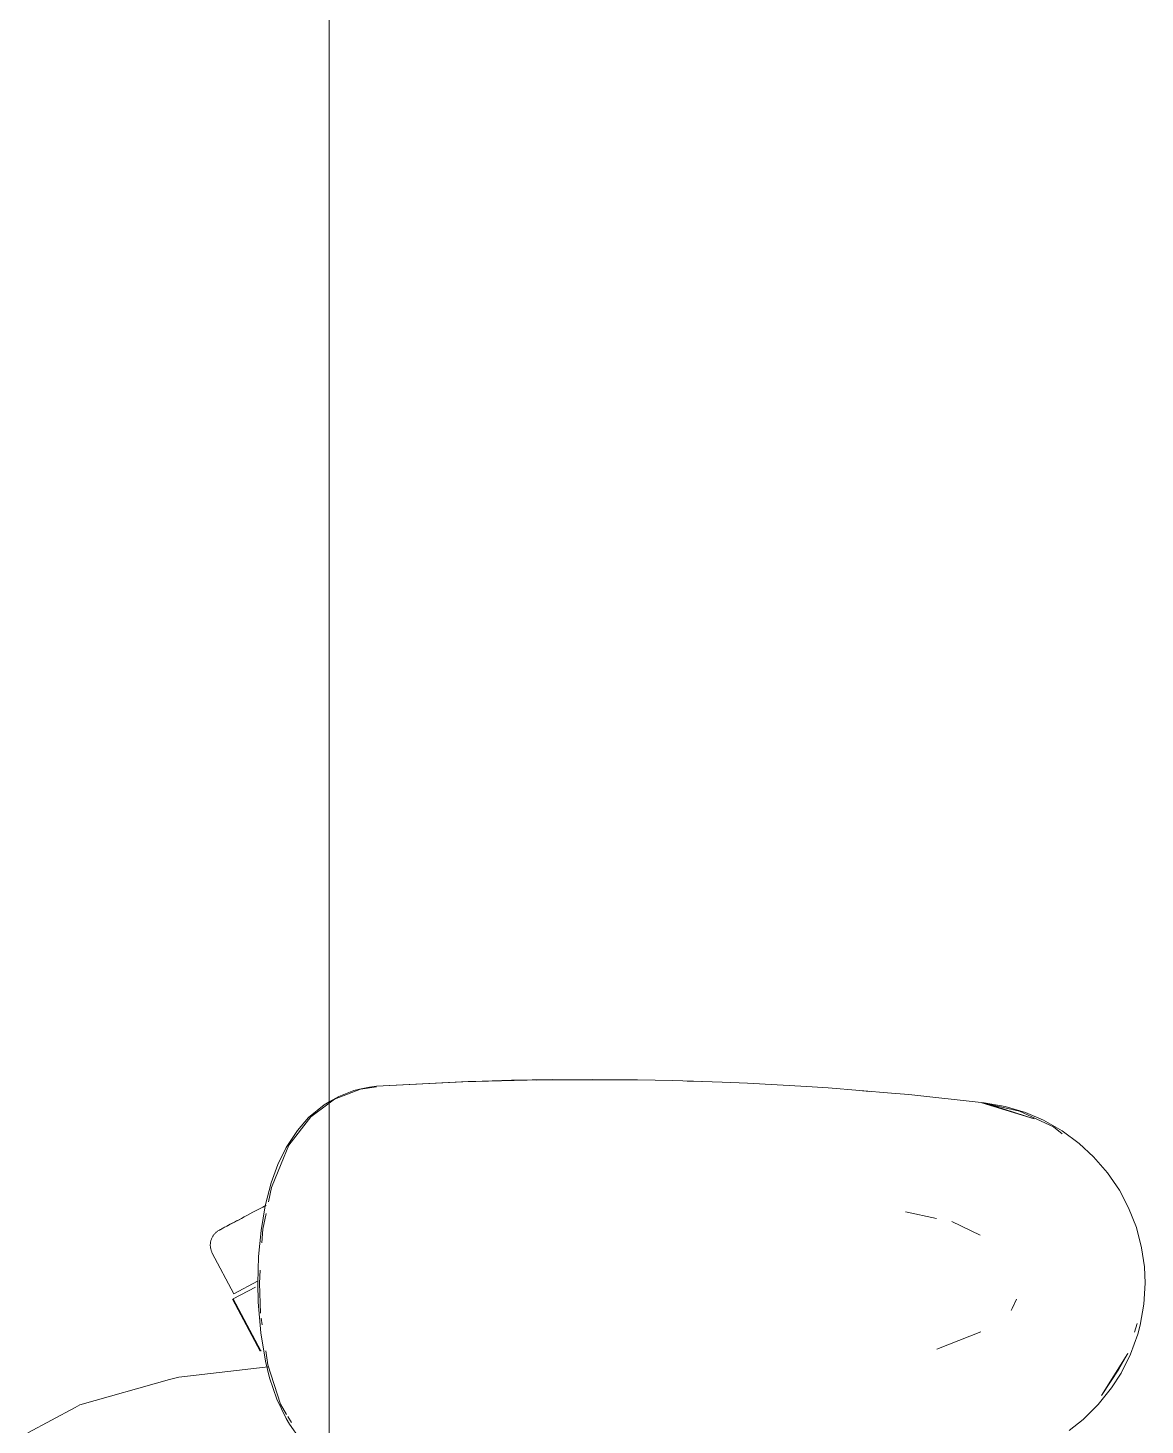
# Model space of a CAD drawing. Header units: millimetres. Extents: x 79795 to 317870, y -36033 to 97293.
# Drawn here: x 202204 to 202470.1, y 30976.7 to 31309.3 of the extents above; entities that cross this region are included whole.
import ezdxf

# ---------------------------------------------------------------- set-up
doc = ezdxf.new("R2010")
doc.units = ezdxf.units.MM
doc.header["$MEASUREMENT"] = 0
doc.layers.add('G-IMPT', color=8, linetype='CONTINUOUS', lineweight=9)
doc.layers.add('I-FURN', color=8, linetype='CONTINUOUS', lineweight=9)

msp = doc.modelspace()

# ---------------------------------------------------------------- linework, layer by layer
at = {"layer": 'G-IMPT'}
for p, q in [((202283.17, 31056.7), (202276.97, 31054.29)), ((202278, 31054.96), (202281.64, 31056.35)), ((202282.99, 31056.72), (202281.64, 31056.35)), ((202282.99, 31056.72), (202285.38, 31057.16)), ((202283.17, 31056.7), (202287.01, 31057.28)), ((202287.03, 31057.42), (202285.38, 31057.16)), ((202308.81, 31058.5), (202287.03, 31057.42)), ((202307.6, 31058.46), (202287.03, 31057.42)), ((202287.03, 31057.42), (202288.63, 31057.53)), ((202308.81, 31058.5), (202288.63, 31057.53)), ((202329, 31058.97), (202307.6, 31058.46)), ((202319.17, 31058.81), (202307.6, 31058.46)), ((202307.6, 31058.46), (202308.81, 31058.5)), ((202329, 31058.97), (202308.81, 31058.5)), ((202319.17, 31058.81), (202338.39, 31059.01)), ((202329, 31058.97), (202319.17, 31058.81)), ((202349.18, 31058.92), (202319.17, 31058.81)), ((202326.96, 31058.95), (202325.05, 31058.88)), ((202329, 31058.93), (202326.96, 31058.95)), ((202349.18, 31058.92), (202329, 31058.97)), ((202349.18, 31058.92), (202338.39, 31059.01)), ((202349.18, 31058.92), (202357.6, 31058.76)), ((202369.36, 31058.37), (202357.6, 31058.76)), ((202362.54, 31058.62), (202361.04, 31058.63)), ((202364.48, 31058.51), (202362.54, 31058.62)), ((202369.36, 31058.37), (202375.39, 31058.11)), ((202389.52, 31057.3), (202375.39, 31058.11)), ((202394.61, 31056.98), (202389.52, 31057.3)), ((202394.61, 31056.98), (202409.67, 31055.73)), ((202402.8, 31056.33), (202404.47, 31056.16)), ((202274.57, 31053), (202270.83, 31049.92)), ((202275.76, 31053.39), (202271.35, 31050.12)), ((202275.76, 31053.68), (202274.57, 31053)), ((202278, 31054.96), (202275.76, 31053.68)), ((202276.97, 31054.29), (202275.76, 31053.39)), ((202409.67, 31055.73), (202413.8, 31055.39)), ((202413.8, 31055.39), (202431.73, 31053.48)), ((202431.21, 31053.48), (202443.67, 31049.65)), ((202431.21, 31053.48), (202434.53, 31052.56)), ((202431.73, 31053.48), (202436.77, 31052.58)), ((202440.18, 31051.44), (202431.78, 31053.35)), ((202271.35, 31050.12), (202266.13, 31043.33)), ((202268.16, 31046.89), (202270.83, 31049.92)), ((202443.67, 31049.65), (202434.53, 31052.56)), ((202441.63, 31051.12), (202436.77, 31052.58)), ((202440.18, 31051.44), (202448.25, 31047.7)), ((202445.87, 31049.31), (202441.63, 31051.12)), ((202265.5, 31042.84), (202268.16, 31046.89)), ((202445.87, 31049.31), (202450.31, 31046.79)), ((202450.35, 31046.1), (202448.25, 31047.7)), ((202454.4, 31043.8), (202450.31, 31046.79)), ((202265.5, 31042.84), (202263.52, 31038.76)), ((202266.13, 31043.33), (202264.29, 31038.94)), ((202454.4, 31043.8), (202457.83, 31040.63)), ((202461.16, 31036.8), (202457.83, 31040.63)), ((202261.94, 31034.43), (202263.52, 31038.76)), ((202261.96, 31033.32), (202264.29, 31038.94)), ((202463.99, 31032.63), (202461.16, 31036.8)), ((202261.94, 31034.43), (202260.51, 31028.95)), ((202261.96, 31033.32), (202261.25, 31029.85)), ((202463.99, 31032.63), (202466.18, 31028.47)), ((202259.51, 31023.02), (202260.51, 31028.95)), ((202260.69, 31027.1), (202259.92, 31023.35)), ((202413.01, 31027.51), (202420.44, 31025.94)), ((202466.18, 31028.47), (202468.01, 31023.76)), ((202259.51, 31023.02), (202258.94, 31016.87)), ((202259.92, 31023.35), (202259.72, 31020.15)), ((202430.84, 31021.91), (202424.06, 31025.17)), ((202469.27, 31018.89), (202468.01, 31023.76)), ((202258.76, 31010.53), (202258.94, 31016.87)), ((202469.27, 31018.89), (202469.92, 31014.38)), ((202259.33, 31013.64), (202259.13, 31010.53)), ((202470.09, 31010.53), (202469.92, 31014.38)), ((202258.85, 31006.02), (202258.76, 31010.53)), ((202259.37, 31003.36), (202259.13, 31010.53)), ((202470.09, 31010.53), (202469.79, 31005.49)), ((202439.48, 31006.7), (202438.46, 31004.48)), ((202258.85, 31006.02), (202259.42, 30998.71)), ((202438.46, 31004.48), (202438.16, 31004.03)), ((202469.79, 31005.49), (202468.91, 31000.54)), ((202259.53, 31002.21), (202259.76, 31000.58)), ((202467.55, 30998.85), (202468.17, 31000.88)), ((202468.91, 31000.54), (202468.35, 30998.41)), ((202260.54, 30991.94), (202259.42, 30998.71)), ((202420.51, 30994.81), (202430.94, 30998.95)), ((202466.64, 30993.64), (202468.35, 30998.41)), ((202260.63, 30994.4), (202261.09, 30991.1)), ((202465.99, 30993.74), (202459.67, 30983.79)), ((202465.99, 30993.74), (202463.83, 30990.06)), ((202466.64, 30993.64), (202464.4, 30989.13)), ((202261.21, 30990.6), (202239.93, 30988.18)), ((202261.52, 30988.02), (202260.54, 30991.94)), ((202261.09, 30991.1), (202264.12, 30981.71)), ((202463.83, 30990.06), (202459.67, 30983.79)), ((202237.67, 30987.55), (202216.33, 30981.54)), ((202237.67, 30987.55), (202239.93, 30988.18)), ((202261.52, 30988.02), (202263.26, 30982.93)), ((202464.4, 30989.13), (202462.13, 30985.58)), ((202263.26, 30982.93), (202265.46, 30978.29)), ((202458.94, 30981.61), (202462.13, 30985.58)), ((202215.21, 30980.95), (202203.98, 30974.93)), ((202216.33, 30981.54), (202215.21, 30980.95)), ((202264.12, 30981.71), (202265.59, 30979.26)), ((202458.94, 30981.61), (202455.34, 30978.06)), ((202265.46, 30978.29), (202266.27, 30976.92)), ((202265.87, 30978.79), (202266.73, 30977.35)), ((202268.72, 30973.46), (202266.27, 30976.92)), ((202455.34, 30978.06), (202452.03, 30975.43))]:
    msp.add_line(p, q, dxfattribs=at)
at = {"layer": 'I-FURN'}
for p, q in [((202275.76, 30008.33), (202275.76, 31408.33)), ((202275.76, 31408.33), (202275.76, 30008.33)), ((202255.49, 31026.28), (202254.86, 31025.95)), ((202256.16, 31026.64), (202255.49, 31026.28)), ((202256.85, 31027.01), (202256.16, 31026.64)), ((202257.57, 31027.39), (202256.85, 31027.01)), ((202258.32, 31027.79), (202257.57, 31027.39)), ((202259.1, 31028.2), (202258.32, 31027.79)), ((202259.9, 31028.63), (202259.1, 31028.2)), ((202260.73, 31029.07), (202259.9, 31028.63)), ((202248.85, 31022.65), (202248.98, 31022.75)), ((202248.98, 31022.75), (202249.11, 31022.85)), ((202249.11, 31022.85), (202249.24, 31022.94)), ((202249.24, 31022.94), (202249.38, 31023.03)), ((202249.38, 31023.03), (202249.52, 31023.11)), ((202249.52, 31023.11), (202249.56, 31023.13)), ((202249.6, 31023.15), (202249.56, 31023.13)), ((202249.56, 31023.13), (202249.58, 31023.14)), ((202249.56, 31023.13), (202249.56, 31023.13)), ((202249.58, 31023.14), (202249.64, 31023.17)), ((202249.69, 31023.2), (202249.6, 31023.15)), ((202249.64, 31023.17), (202249.74, 31023.22)), ((202249.81, 31023.26), (202249.69, 31023.2)), ((202249.74, 31023.22), (202249.88, 31023.3)), ((202249.97, 31023.35), (202249.81, 31023.26)), ((202249.88, 31023.3), (202250.06, 31023.39)), ((202250.17, 31023.45), (202249.97, 31023.35)), ((202250.06, 31023.39), (202250.28, 31023.51)), ((202250.41, 31023.58), (202250.17, 31023.45)), ((202250.28, 31023.51), (202250.54, 31023.65)), ((202250.69, 31023.73), (202250.41, 31023.58)), ((202250.54, 31023.65), (202250.83, 31023.81)), ((202251.01, 31023.9), (202250.69, 31023.73)), ((202250.83, 31023.81), (202251.17, 31023.98)), ((202251.37, 31024.09), (202251.01, 31023.9)), ((202251.17, 31023.98), (202251.54, 31024.18)), ((202251.76, 31024.3), (202251.37, 31024.09)), ((202251.54, 31024.18), (202251.95, 31024.4)), ((202252.19, 31024.53), (202251.76, 31024.3)), ((202251.95, 31024.4), (202252.4, 31024.64)), ((202252.65, 31024.77), (202252.19, 31024.53)), ((202252.4, 31024.64), (202252.88, 31024.89)), ((202253.15, 31025.04), (202252.65, 31024.77)), ((202252.88, 31024.89), (202253.4, 31025.17)), ((202253.69, 31025.32), (202253.15, 31025.04)), ((202253.4, 31025.17), (202253.95, 31025.46)), ((202254.26, 31025.63), (202253.69, 31025.32)), ((202253.95, 31025.46), (202254.53, 31025.77)), ((202254.86, 31025.95), (202254.26, 31025.63)), ((202247.42, 31019.69), (202247.43, 31019.86)), ((202247.42, 31019.53), (202247.42, 31019.69)), ((202247.42, 31019.37), (202247.42, 31019.53)), ((202247.43, 31019.86), (202247.44, 31020.02)), ((202247.44, 31020.02), (202247.47, 31020.18)), ((202247.47, 31020.18), (202247.49, 31020.34)), ((202247.49, 31020.34), (202247.53, 31020.49)), ((202247.53, 31020.49), (202247.57, 31020.65)), ((202247.57, 31020.65), (202247.61, 31020.8)), ((202247.61, 31020.8), (202247.67, 31020.96)), ((202247.67, 31020.96), (202247.72, 31021.11)), ((202247.72, 31021.11), (202247.79, 31021.25)), ((202247.79, 31021.25), (202247.86, 31021.4)), ((202247.86, 31021.4), (202247.93, 31021.54)), ((202247.93, 31021.54), (202248.02, 31021.68)), ((202248.02, 31021.68), (202248.1, 31021.82)), ((202248.1, 31021.82), (202248.2, 31021.95)), ((202248.2, 31021.95), (202248.29, 31022.08)), ((202248.29, 31022.08), (202248.4, 31022.2)), ((202248.4, 31022.2), (202248.5, 31022.32)), ((202248.5, 31022.32), (202248.62, 31022.44)), ((202248.62, 31022.44), (202248.73, 31022.55)), ((202248.73, 31022.55), (202248.85, 31022.65)), ((202247.43, 31019.21), (202247.42, 31019.37)), ((202247.45, 31019.05), (202247.43, 31019.21)), ((202247.48, 31018.89), (202247.45, 31019.05)), ((202247.51, 31018.73), (202247.48, 31018.89)), ((202247.54, 31018.58), (202247.51, 31018.73)), ((202247.59, 31018.42), (202247.54, 31018.58)), ((202247.63, 31018.27), (202247.59, 31018.42)), ((202247.69, 31018.12), (202247.63, 31018.27)), ((202247.75, 31017.97), (202247.69, 31018.12)), ((202247.82, 31017.82), (202247.75, 31017.97)), ((202247.89, 31017.68), (202247.82, 31017.82)), ((202247.89, 31017.68), (202253.04, 31007.99)), ((202252.86, 31006.76), (202258.15, 31009.57)), ((202253.04, 31007.99), (202258.67, 31010.98)), ((202252.69, 31006.67), (202259.26, 30994.31)), ((202259.43, 30994.4), (202252.86, 31006.76)), ((202259.52, 30994.45), (202259.43, 30994.4))]:
    msp.add_line(p, q, dxfattribs=at)

doc.saveas('drawing.dxf')
